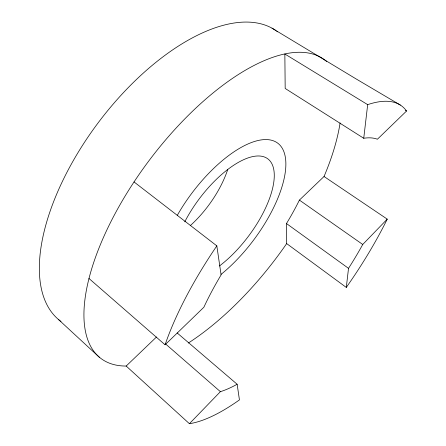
<?xml version="1.0" encoding="UTF-8"?>
<svg xmlns="http://www.w3.org/2000/svg" width="446" height="446" viewBox="0 0 446 446"><rect width="100%" height="100%" fill="white"/><g stroke="black" fill="none" stroke-linecap="round" stroke-linejoin="round"><path stroke-width="0.67" d="M324.041 176.499L299.405 200.098A148.083 63.081 -53.2 0 1 286.477 223.546L286.667 243.588L346.291 287.425L348.521 268.353A155.336 50.877 -53.2 0 0 362.732 244.475L387.24 219.131L324.041 176.499A186.562 80.096 -53.2 0 0 340.097 122.923M363.741 138.266L367.677 104.648L284.849 54.005L285.178 88.459L363.741 138.266A155.336 50.877 -53.2 0 1 377.394 139.241L406.535 111.032L405.425 110.368M189.411 423.7L220.391 391.666A155.336 50.877 -53.2 0 0 237.144 384.257L239.441 399.9A195.855 64.703 -53.2 0 1 189.411 423.7L126.179 366.043A186.562 80.096 -53.2 0 1 133.544 182.676A186.562 80.096 -53.2 0 1 326.567 61.453M88.932 278.443L165.076 344.791L203.85 307.255A155.336 50.877 -53.2 0 1 221.093 274.903L216.828 245.863L134.034 181.935M126.179 366.043L156.524 336.981M400.33 105.061L355.886 78.797L272.015 28.176M299.405 200.098L362.732 244.475M286.477 223.546L348.521 268.353M177.157 332.933L237.144 384.257M165.594 343.972L220.391 391.666M58.37 319.414L99.43 357.335M177.246 215.429A91.781 38.769 -53.2 0 1 281.192 146.673A91.781 38.769 -53.2 0 1 221.038 274.385M227.744 169.447A71.12 34.275 -53.2 0 1 190.386 225.548M184.755 221.829A73.283 30.897 -53.2 0 1 270.321 161.318A73.283 30.897 -53.2 0 1 219.449 265.967M286.667 243.588A186.562 80.096 -53.2 0 1 188.368 343.013M367.677 104.648A195.855 64.703 -53.2 0 1 406.535 111.032M387.24 219.131A195.855 64.703 -53.2 0 1 346.291 287.425M165.076 344.791A195.855 64.703 -53.2 0 1 216.828 245.863M60.996 321.477A180.853 88.67 -53.2 0 1 96.124 125.549A180.853 88.67 -53.2 0 1 275.472 30.272M276.57 31.036A180.853 88.67 -53.2 0 1 277.635 31.828"/></g></svg>
